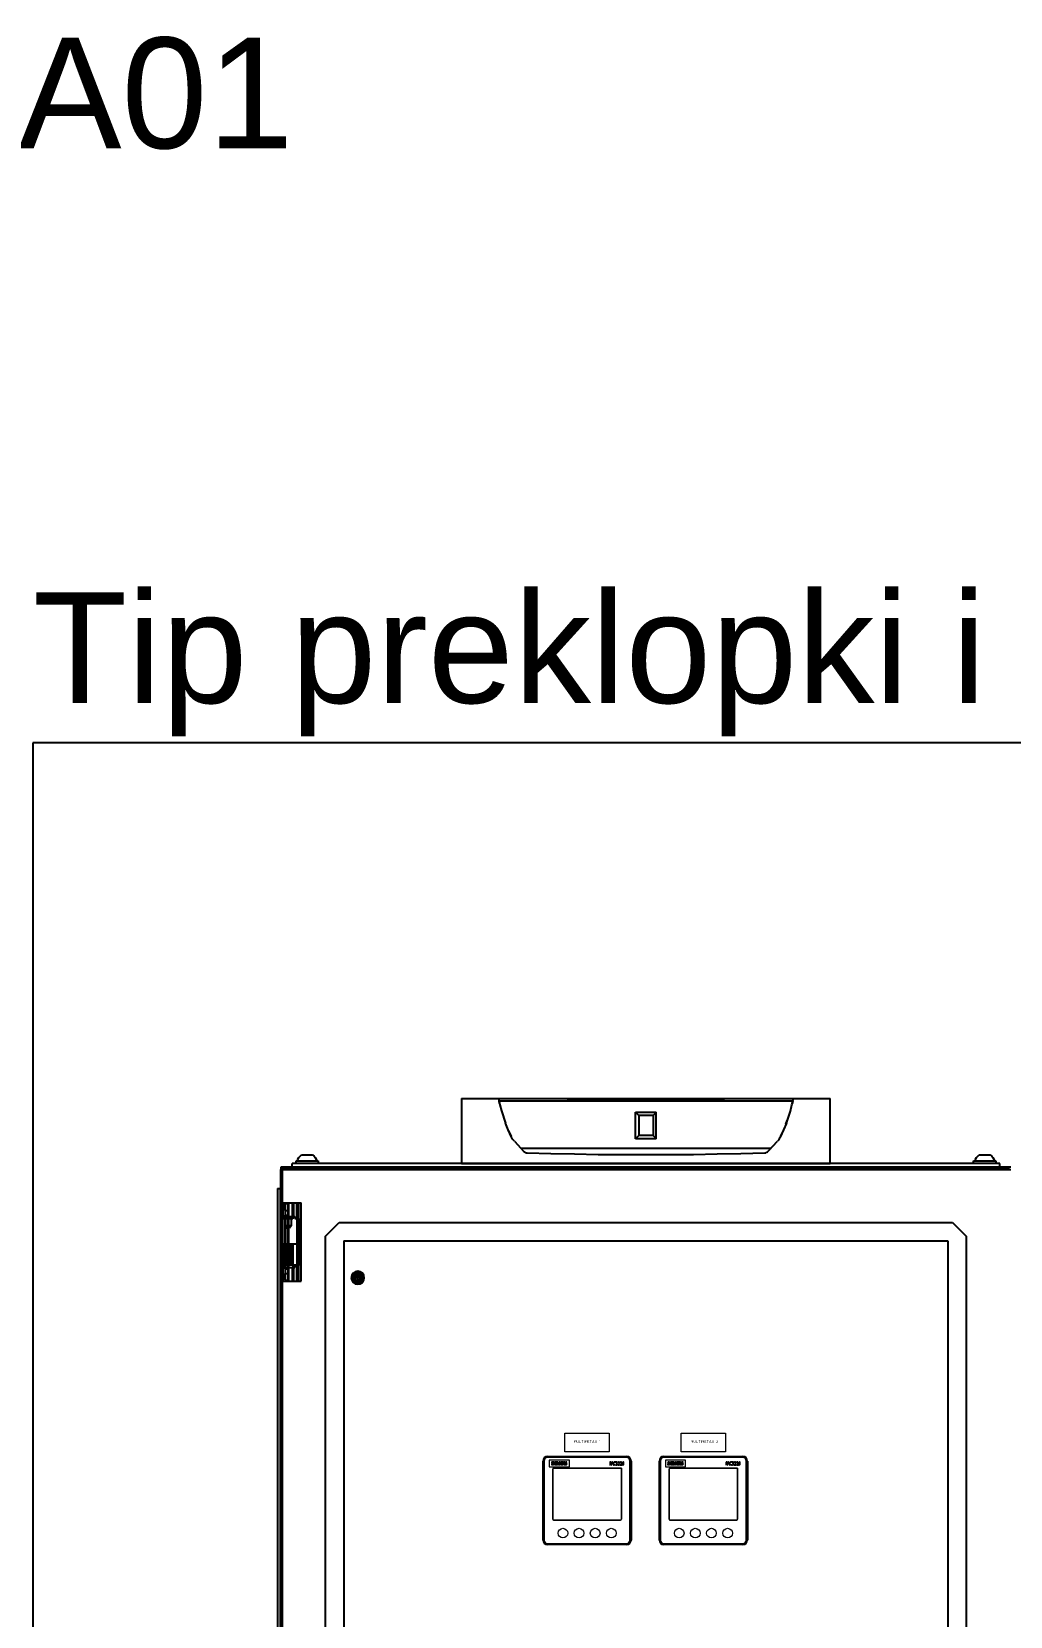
# Model space of a CAD drawing. Header units: millimetres. Extents: x 40929 to 57897, y 13592 to 43737.
# Drawn here: x 46607 to 47668, y 42018 to 43737 of the extents above; entities that cross this region are included whole.
import ezdxf

# ---------------------------------------------------------------- set-up
doc = ezdxf.new("R2010")
doc.units = ezdxf.units.MM
doc.layers.add('! NO PLOT !', color=7, linetype='Continuous', true_color=0xff75dd, plot=False)
doc.layers.add('000-PI-Oprema', color=30, linetype='Continuous', lineweight=5)
doc.layers.add('000-PI-ORMAR', color=2, linetype='Continuous')
doc.layers.add('000-PI_TEXT', color=7, linetype='Continuous')
doc.styles.add('PI0', font='isocpeur.ttf', dxfattribs={"width": 0.9})
doc.styles.get("Standard").update_dxf_attribs({"font": 'arial.ttf'})

# ---------------------------------------------------------------- blocks, each defined once
blk = doc.blocks.new('8806000_2000x800x600')
at = {"layer": '! NO PLOT !'}
for p, q in [((-3049.3, 1783), (-3049.3, 1868)), ((-3029.9, 1868), (-3049.3, 1868)), ((-3046.8, 1851), (-3046.8, 1868)), ((-3046.6, 1783), (-3046.6, 1868)), ((-3044.7, 1851), (-3044.7, 1868)), ((-3041, 1868), (-3041, 1853)), ((-3040.1, 1853), (-3040.1, 1868)), ((-3036, 1783), (-3036, 1868)), ((-3031.8, 1859.5), (-3036, 1859.5)), ((-3035.4, 1853), (-3035.4, 1868)), ((-3035.2, 1783), (-3035.2, 1868)), ((-3032.4, 1866), (-3031.8, 1866)), ((-3032.4, 1785), (-3032.4, 1866)), ((-3032.4, 1791.5), (-3032.4, 1859.5)), ((-3031.8, 1859.5), (-3031.8, 1866)), ((-3029.9, 1853), (-3029.9, 1868)), ((-3755.8, 1846.7), (-3770.8, 1831.7)), ((-3090.8, 1846.7), (-3755.8, 1846.7)), ((-3075.8, 1831.7), (-3090.8, 1846.7)), ((-3047.6, 1800), (-3047.6, 1851)), ((-3042.6, 1851), (-3047.6, 1851)), ((-3045.1, 1800), (-3045.1, 1851)), ((-3029.9, 1853), (-3042.6, 1853)), ((-3042.6, 1851), (-3042.6, 1853)), ((-3040.5, 1853), (-3040.5, 1850.5)), ((-3040.5, 1850.5), (-3030.3, 1850.5)), ((-3038.4, 1850.5), (-3038.4, 1843)), ((-3038.4, 1843), (-3032.5, 1843)), ((-3038.4, 1843), (-3036.9, 1840.5)), ((-3036.9, 1840.5), (-3033.9, 1840.5)), ((-3031.7, 1854.5), (-3036, 1854.5)), ((-3033.9, 1840.5), (-3032.5, 1843)), ((-3032.9, 1796.5), (-3032.9, 1854.5)), ((-3032.5, 1843), (-3032.5, 1850.5)), ((-3032.2, 1796.5), (-3032.2, 1854.5)), ((-3031.7, 1796.5), (-3031.7, 1854.5)), ((-3030.3, 1850.5), (-3030.3, 1853)), ((-3770.8, 1831.7), (-3770.8, -8.3)), ((-3750.8, 1826.7), (-3750.8, -3.3)), ((-3095.8, 1826.7), (-3750.8, 1826.7)), ((-3095.8, 1826.7), (-3095.8, -3.3)), ((-3075.8, -8.3), (-3075.8, 1831.7)), ((-3046.1, 1823), (-3029.3, 1823)), ((-3046.1, 1823), (-3046.1, 1800.5)), ((-3040.2, 1823), (-3040.2, 1800.5)), ((-3038.2, 1823), (-3038.2, 1800.5)), ((-3036.5, 1823), (-3036.5, 1800.5)), ((-3036.1, 1823), (-3036.1, 1800.5)), ((-3034, 1823), (-3034, 1800.5)), ((-3033.6, 1823), (-3033.6, 1800.5)), ((-3033.3, 1823), (-3033.3, 1800.5)), ((-3032.2, 1823), (-3032.2, 1800.5)), ((-3031.4, 1823), (-3031.4, 1800.5)), ((-3031.3, 1800.5), (-3031.3, 1823)), ((-3030.3, 1823), (-3030.3, 1800.5)), ((-3029.5, 1823), (-3029.5, 1800.5)), ((-3036.9, 1810.5), (-3038.4, 1808)), ((-3038.4, 1808), (-3038.4, 1800.5)), ((-3038.4, 1808), (-3032.5, 1808)), ((-3036.9, 1810.5), (-3033.9, 1810.5)), ((-3032.5, 1808), (-3033.9, 1810.5)), ((-3032.5, 1800.5), (-3032.5, 1808)), ((-3110.8, 1779.4), (-3110.8, 1794.1)), ((-3110.8, 1779.4), (-3110.8, 1794.1)), ((-3042.6, 1800), (-3047.6, 1800)), ((-3046.8, 1783), (-3046.8, 1800)), ((-3046.1, 1800.5), (-3029.3, 1800.5)), ((-3044.7, 1783), (-3044.7, 1800)), ((-3042.6, 1798), (-3042.6, 1800)), ((-3029.9, 1798), (-3042.6, 1798)), ((-3041, 1798), (-3041, 1783)), ((-3040.5, 1800.5), (-3040.5, 1798)), ((-3040.1, 1783), (-3040.1, 1798)), ((-3031.7, 1796.5), (-3036, 1796.5)), ((-3031.8, 1791.5), (-3036, 1791.5)), ((-3035.4, 1783), (-3035.4, 1798)), ((-3031.8, 1785), (-3031.8, 1791.5)), ((-3030.3, 1798), (-3030.3, 1800.5)), ((-3029.9, 1783), (-3029.9, 1798)), ((-3118.2, 1786.7), (-3103.5, 1786.7)), ((-3118.2, 1786.7), (-3103.5, 1786.7)), ((-3029.9, 1783), (-3049.3, 1783)), ((-3032.4, 1785), (-3031.8, 1785))]:
    blk.add_line(p, q, dxfattribs=at)
for radius in [7, 7, 6.7, 6.7, 5, 4, 3]:
    blk.add_circle((-3110.8, 1786.7), radius, dxfattribs=at)
for centre, start_param, end_param in [((-3034.4, 1866), 4.712389, 6.283185), ((-3033.7, 1866), 4.712389, 6.283185), ((-3034.4, 1785), 3.141593, 4.712389), ((-3033.7, 1785), 3.141593, 4.712389)]:
    blk.add_ellipse(centre, major_axis=(0, 2), ratio=0.965926, start_param=start_param, end_param=end_param, dxfattribs=at)
at = {"layer": '000-PI-ORMAR'}
for p, q in [((-3807.1, 1904), (-3807.1, 1910.5)), ((-3807.1, 1910.5), (-3039.6, 1910.5)), ((-3778.8, 1913.4), (-3802.8, 1913.4)), ((-3802.8, 1913.4), (-3802.8, 1910.5)), ((-3784.8, 1920), (-3796.8, 1920)), ((-3778.8, 1910.5), (-3778.8, 1913.4)), ((-3043.8, 1913.4), (-3067.8, 1913.4)), ((-3067.8, 1913.4), (-3067.8, 1910.5)), ((-3049.8, 1920), (-3061.8, 1920)), ((-3043.8, 1910.5), (-3043.8, 1913.4)), ((-3039.6, 1904), (-3039.6, 1910.5)), ((-3819.3, 1906.5), (-3807.1, 1906.5)), ((-3027.3, 1904), (-3819.3, 1904)), ((-3817.8, 1904), (-3817.8, 1905)), ((-3817.8, 1905), (-3807.1, 1905)), ((-3807.1, 1906.5), (-3039.6, 1906.5)), ((-3807.1, 1905), (-3039.6, 1905)), ((-3039.6, 1906.5), (-3027.3, 1906.5)), ((-3039.6, 1905), (-3028.8, 1905)), ((-3028.8, 1905), (-3028.8, 1904)), ((-3028.8, 1904), (-3028.8, -80.5)), ((-3027.3, 1906.5), (-3027.3, 1904)), ((-3027.3, -80.5), (-3027.3, 1904)), ((-3027.3, 1904), (-3027.3, -80.5)), ((-3026.5, 1883.5), (-3027.3, 1883.4)), ((-3023.8, 1883.5), (-3026.5, 1883.5)), ((-3026.5, 1883.5), (-3026.5, -67.5)), ((-3023.8, 1883.5), (-3023.8, -67.5))]:
    blk.add_line(p, q, dxfattribs=at)
for centre, start, end in [((-3790.4, 1910.8), 124.8208, 166.6054), ((-3791.2, 1910.8), 13.3946, 55.1792), ((-3055.4, 1910.8), 124.8208, 166.6054), ((-3056.2, 1910.8), 13.3946, 55.1792)]:
    blk.add_arc(centre, 11.2, start, end, dxfattribs=at)
blk = doc.blocks.new('7KM3220-1BA01-1EA0 PAC3220')
at = {"layer": '000-PI-Oprema'}
for p, q in [((43382.8, 38068.2), (43383, 38068.2)), ((43382.8, 37982.5), (43382.8, 38068.2)), ((43383, 38068.2), (43383.9, 38068.2)), ((43383, 37982.5), (43383, 38068.2)), ((43384.3, 38068.2), (43383.9, 38068.2)), ((43383.9, 38068.2), (43383.9, 37982.5)), ((43384.3, 38068.2), (43384.3, 37982.5)), ((43388, 38073.4), (43473.6, 38073.4)), ((43388, 38073.4), (43388, 38073.2)), ((43388, 38073.2), (43473.6, 38073.2)), ((43388, 38073.2), (43388, 38072.3)), ((43473.6, 38072.3), (43388, 38072.3)), ((43388, 38071.9), (43388, 38072.3)), ((43473.6, 38071.9), (43388, 38071.9)), ((43389.6, 38069), (43389.6, 38062)), ((43411.6, 38069), (43389.6, 38069)), ((43392.1, 38064.8), (43392.1, 38064.1)), ((43393.9, 38066.6), (43393.9, 38067.2)), ((43395.2, 38067.3), (43394.4, 38067.3)), ((43394.4, 38067.3), (43394.4, 38064)), ((43394.4, 38064), (43395.2, 38064)), ((43395.2, 38064), (43395.2, 38067.3)), ((43395.8, 38067.3), (43395.8, 38064)), ((43397.7, 38067.3), (43395.8, 38067.3)), ((43395.8, 38064), (43397.7, 38064)), ((43396.6, 38066.7), (43397.7, 38066.7)), ((43396.6, 38066), (43396.6, 38066.7)), ((43397.6, 38066), (43396.6, 38066)), ((43396.6, 38064.7), (43396.6, 38065.4)), ((43396.6, 38065.4), (43397.6, 38065.4)), ((43397.7, 38064.7), (43396.6, 38064.7)), ((43397.6, 38065.4), (43397.6, 38066)), ((43397.7, 38066.7), (43397.7, 38067.3)), ((43397.7, 38064), (43397.7, 38064.7)), ((43398.2, 38067.3), (43398.2, 38064)), ((43399.1, 38067.3), (43398.2, 38067.3)), ((43398.2, 38064), (43398.7, 38064)), ((43398.7, 38064), (43398.7, 38066.3)), ((43398.7, 38066.3), (43399.4, 38064)), ((43399.8, 38065.3), (43399.1, 38067.3)), ((43399.4, 38064), (43399.9, 38064)), ((43400.5, 38067.3), (43399.8, 38065.3)), ((43399.9, 38064), (43400.6, 38066.3)), ((43401.4, 38067.3), (43400.5, 38067.3)), ((43400.6, 38066.3), (43400.6, 38064)), ((43400.6, 38064), (43401.4, 38064)), ((43401.4, 38064), (43401.4, 38067.3)), ((43402, 38067.3), (43402, 38064)), ((43403.9, 38067.3), (43402, 38067.3)), ((43402, 38064), (43403.9, 38064)), ((43402.7, 38066), (43402.7, 38066.7)), ((43402.7, 38066.7), (43403.9, 38066.7)), ((43403.7, 38066), (43402.7, 38066)), ((43402.7, 38064.7), (43402.7, 38065.4)), ((43402.7, 38065.4), (43403.7, 38065.4)), ((43403.9, 38064.7), (43402.7, 38064.7)), ((43403.7, 38065.4), (43403.7, 38066)), ((43403.9, 38066.7), (43403.9, 38067.3)), ((43403.9, 38064), (43403.9, 38064.7)), ((43405.2, 38067.3), (43404.3, 38067.3)), ((43404.3, 38067.3), (43404.3, 38064)), ((43404.3, 38064), (43404.9, 38064)), ((43404.9, 38064), (43404.9, 38066.2)), ((43404.9, 38066.2), (43405.8, 38064)), ((43406.1, 38065.2), (43405.2, 38067.3)), ((43405.8, 38064), (43406.6, 38064)), ((43406.1, 38067.3), (43406.1, 38065.2)), ((43406.6, 38067.3), (43406.1, 38067.3)), ((43406.6, 38064), (43406.6, 38067.3)), ((43407.1, 38064.8), (43407.1, 38064.1)), ((43408.8, 38066.6), (43408.8, 38067.2)), ((43411.6, 38062), (43411.6, 38069)), ((43455.4, 38067.3), (43455.4, 38063.8)), ((43455.4, 38063.8), (43455.7, 38063.8)), ((43455.7, 38065.6), (43455.7, 38067)), ((43455.9, 38065.6), (43455.7, 38065.6)), ((43455.7, 38063.8), (43455.7, 38065.3)), ((43458, 38067.3), (43457, 38063.8)), ((43457, 38063.8), (43457.3, 38063.8)), ((43457.3, 38063.8), (43457.7, 38065)), ((43457.7, 38065), (43458.7, 38065)), ((43458.6, 38065.4), (43457.8, 38065.4)), ((43458.4, 38067.3), (43458, 38067.3)), ((43459.4, 38063.8), (43458.4, 38067.3)), ((43458.4, 38066.3), (43458.6, 38065.4)), ((43458.7, 38065), (43459, 38063.8)), ((43459, 38063.8), (43459.4, 38063.8)), ((43461.5, 38066.8), (43461.6, 38067.2)), ((43461.6, 38064), (43461.5, 38064.3)), ((43462, 38064.3), (43462, 38063.9)), ((43462.1, 38067.2), (43462.1, 38066.9)), ((43462.3, 38065.8), (43462.3, 38065.5)), ((43464.3, 38064.2), (43464.3, 38063.8)), ((43464.3, 38063.8), (43466.1, 38063.8)), ((43464.4, 38067.1), (43464.5, 38066.8)), ((43466.1, 38064.2), (43464.7, 38064.2)), ((43466.1, 38063.8), (43466.1, 38064.2)), ((43466.6, 38064.2), (43466.6, 38063.8)), ((43466.6, 38063.8), (43468.4, 38063.8)), ((43466.7, 38067.1), (43466.8, 38066.8)), ((43468.4, 38064.2), (43467, 38064.2)), ((43468.4, 38063.8), (43468.4, 38064.2)), ((43473.6, 38073.4), (43473.6, 38073.2)), ((43473.6, 38073.2), (43473.6, 38072.3)), ((43473.6, 38071.9), (43473.6, 38072.3)), ((43477.3, 38068.2), (43477.8, 38068.2)), ((43477.3, 37982.5), (43477.3, 38068.2)), ((43478.6, 38068.2), (43477.8, 38068.2)), ((43477.8, 37982.5), (43477.8, 38068.2)), ((43478.9, 38068.2), (43478.6, 38068.2)), ((43478.6, 38068.2), (43478.6, 37982.5)), ((43478.9, 38068.2), (43478.9, 37982.5)), ((43389.6, 38062), (43411.6, 38062)), ((43393.6, 38005), (43393.6, 38059.6)), ((43393.7, 38059.7), (43393.7, 38059.7)), ((43393.7, 38059.7), (43393.7, 38005)), ((43393.7, 38005), (43393.7, 38059.7)), ((43467.4, 38060.5), (43394.5, 38060.5)), ((43394.5, 38060.5), (43394.5, 38060.5)), ((43394.5, 38060.5), (43468, 38060.5)), ((43394.5, 38060.5), (43467.1, 38060.5)), ((43468, 38060.5), (43467.4, 38060.5)), ((43468, 38060), (43468, 38060.5)), ((43468, 38060.5), (43468, 38060.5)), ((43468, 38060.5), (43468, 38005)), ((43468, 38005), (43468, 38060)), ((43468, 38059.6), (43468, 38005)), ((43393.7, 38005), (43393.7, 38005)), ((43394.5, 38004.2), (43394.5, 38004.2)), ((43394.5, 38004.2), (43467.2, 38004.2)), ((43467.2, 38004.2), (43394.5, 38004.2)), ((43467.1, 38004.1), (43394.5, 38004.1)), ((43467.2, 38004.2), (43467.2, 38004.2)), ((43468, 38005), (43468, 38005)), ((43382.8, 37982.5), (43383, 37982.5)), ((43383, 37982.5), (43383.9, 37982.5)), ((43384.3, 37982.5), (43383.9, 37982.5)), ((43388, 37978.8), (43388, 37978.4)), ((43388, 37978.8), (43473.6, 37978.8)), ((43388, 37977.5), (43388, 37978.4)), ((43388, 37978.4), (43473.6, 37978.4)), ((43388, 37977.3), (43388, 37977.5)), ((43473.6, 37977.5), (43388, 37977.5)), ((43473.6, 37978.8), (43473.6, 37978.4)), ((43473.6, 37977.5), (43473.6, 37978.4)), ((43473.6, 37977.3), (43473.6, 37977.5)), ((43477.3, 37982.5), (43477.8, 37982.5)), ((43478.6, 37982.5), (43477.8, 37982.5)), ((43478.9, 37982.5), (43478.6, 37982.5)), ((43473.6, 37977.3), (43388, 37977.3))]:
    blk.add_line(p, q, dxfattribs=at)
for centre in [(43404.6, 37990), (43422.1, 37990), (43439.6, 37990), (43457.1, 37990)]:
    blk.add_circle(centre, 5.25, dxfattribs=at)
for centre, radius, start, end in [((43388, 38068.2), 5.27, 90, 180), ((43388, 38068.2), 5, 90, 180), ((43388, 38068.2), 4.12, 90, 180), ((43388, 38068.2), 3.71, 90, 180), ((43473.6, 38068.2), 5.27, 0, 90), ((43473.6, 38068.2), 5, 0, 90), ((43473.6, 38068.2), 4.12, 0, 90), ((43473.6, 38068.2), 3.71, 0, 90), ((43394.5, 38059.6), 0.9, 90, 180), ((43467.1, 38059.6), 0.9, 74.5292, 90), ((43467.1, 38059.6), 0.9, 0, 23.1741), ((43394.5, 38005), 0.9, 180, 270), ((43467.1, 38005), 0.9, 270, 0), ((43388, 37982.5), 5.27, 180, 270), ((43388, 37982.5), 5, 180, 270), ((43388, 37982.5), 4.12, 180, 270), ((43388, 37982.5), 3.71, 180, 270), ((43473.6, 37982.5), 5.27, 270, 0), ((43473.6, 37982.5), 5, 270, 0), ((43473.6, 37982.5), 4.12, 270, 0), ((43473.6, 37982.5), 3.71, 270, 0)]:
    blk.add_arc(centre, radius, start, end, dxfattribs=at)
for centre, major_axis, start_param, end_param in [((43394.5, 38059.7), (-0.566, 0.566), 5.497939, 7.068431), ((43394.5, 38059.7), (-0.566, 0.566), 5.49968, 7.068444), ((43394.5, 38005), (-0.566, -0.566), 5.497939, 7.070176), ((43394.5, 38005), (-0.566, -0.566), 5.499681, 7.068443), ((43467.2, 38005), (0.566, -0.566), 5.497939, 7.070176), ((43467.2, 38005), (0.566, -0.566), 5.499681, 7.068443)]:
    blk.add_ellipse(centre, major_axis=major_axis, ratio=0.999695, start_param=start_param, end_param=end_param, dxfattribs=at)
for points, knots in [([(43393.9, 38067.2), (43393.6, 38067.3), (43393.4, 38067.3), (43392.8, 38067.3), (43392.5, 38067.3), (43392.2, 38066.9), (43392.1, 38066.7), (43392.1, 38066.1), (43392.1, 38065.9), (43392.4, 38065.6), (43392.6, 38065.5), (43393.1, 38065.2), (43393.2, 38065.1), (43393.3, 38065.1)], [0, 0, 0, 0, 0.170528, 0.170528, 0.384031, 0.384031, 0.622395, 0.622395, 0.814189, 0.814189, 0.931637, 0.931637, 1, 1, 1, 1]), ([(43392.1, 38064.1), (43392.4, 38064), (43392.6, 38064), (43393.2, 38064), (43393.5, 38064), (43393.9, 38064.4), (43394.1, 38064.7), (43394.1, 38065.3), (43394, 38065.5), (43393.8, 38065.7), (43393.6, 38065.9), (43393, 38066.2), (43392.9, 38066.3), (43392.8, 38066.4), (43392.8, 38066.4), (43392.8, 38066.7), (43392.9, 38066.8), (43393.4, 38066.8), (43393.6, 38066.7), (43393.9, 38066.6)], [0, 0, 0, 0, 0.109176, 0.109176, 0.226673, 0.226673, 0.378075, 0.378075, 0.477269, 0.477269, 0.563849, 0.563849, 0.621034, 0.621034, 0.690812, 0.690812, 0.868002, 0.868002, 1, 1, 1, 1]), ([(43393.3, 38065.1), (43393.3, 38065), (43393.3, 38064.9), (43393.3, 38064.7), (43393.2, 38064.6), (43392.7, 38064.6), (43392.4, 38064.6), (43392.1, 38064.8)], [0, 0, 0, 0, 0.172535, 0.172535, 0.649544, 0.649544, 1, 1, 1, 1]), ([(43408.8, 38067.2), (43408.6, 38067.3), (43408.4, 38067.3), (43407.8, 38067.3), (43407.5, 38067.3), (43407.1, 38066.9), (43407, 38066.7), (43407, 38066.1), (43407.1, 38065.9), (43407.4, 38065.6), (43407.6, 38065.5), (43408.1, 38065.2), (43408.2, 38065.1), (43408.3, 38065.1)], [0, 0, 0, 0, 0.172102, 0.172102, 0.387113, 0.387113, 0.626134, 0.626134, 0.818457, 0.818457, 0.934139, 0.934139, 1, 1, 1, 1]), ([(43407.1, 38064.1), (43407.3, 38064), (43407.6, 38064), (43408.2, 38064), (43408.5, 38064), (43408.9, 38064.4), (43409.1, 38064.7), (43409.1, 38065.3), (43409, 38065.5), (43408.8, 38065.7), (43408.6, 38065.9), (43408, 38066.2), (43407.9, 38066.3), (43407.8, 38066.4), (43407.7, 38066.4), (43407.7, 38066.7), (43407.9, 38066.8), (43408.4, 38066.8), (43408.6, 38066.7), (43408.8, 38066.6)], [0, 0, 0, 0, 0.111908, 0.111908, 0.232344, 0.232344, 0.386262, 0.386262, 0.487105, 0.487105, 0.575124, 0.575124, 0.633259, 0.633259, 0.701084, 0.701084, 0.871402, 0.871402, 1, 1, 1, 1]), ([(43408.3, 38065.1), (43408.3, 38065), (43408.3, 38064.9), (43408.3, 38064.7), (43408.2, 38064.6), (43407.6, 38064.6), (43407.4, 38064.6), (43407.1, 38064.8)], [0, 0, 0, 0, 0.172909, 0.172909, 0.650953, 0.650953, 1, 1, 1, 1]), ([(43456.9, 38065.7), (43457, 38065.8), (43457, 38066.1), (43457, 38066.7), (43456.9, 38067), (43456.5, 38067.3), (43456.3, 38067.3), (43455.8, 38067.3), (43455.6, 38067.3), (43455.4, 38067.3)], [0, 0, 0, 0, 0.239034, 0.239034, 0.603781, 0.603781, 0.861938, 0.861938, 1, 1, 1, 1]), ([(43455.7, 38067), (43455.8, 38067), (43455.9, 38067), (43456.2, 38067), (43456.4, 38066.9), (43456.5, 38066.9)], [0, 0, 0, 0, 0.190184, 0.190184, 1, 1, 1, 1]), ([(43455.7, 38065.3), (43455.8, 38065.3), (43455.9, 38065.3), (43456.2, 38065.3), (43456.4, 38065.3), (43456.7, 38065.4), (43456.8, 38065.5), (43456.9, 38065.7)], [0, 0, 0, 0, 0.107931, 0.107931, 0.552985, 0.552985, 1, 1, 1, 1]), ([(43456.5, 38066.9), (43456.5, 38066.8), (43456.6, 38066.7), (43456.7, 38066.5), (43456.7, 38066.4), (43456.7, 38066), (43456.6, 38065.8), (43456.3, 38065.7), (43456.1, 38065.6), (43455.9, 38065.6)], [0, 0, 0, 0, 0.164269, 0.164269, 0.329919, 0.329919, 0.72075, 0.72075, 1, 1, 1, 1]), ([(43457.8, 38065.4), (43457.8, 38065.7), (43457.9, 38066), (43458.1, 38066.5), (43458.1, 38066.8), (43458.2, 38067)], [0, 0, 0, 0, 0.548869, 0.548869, 1, 1, 1, 1]), ([(43461.6, 38067.2), (43461.3, 38067.3), (43461.1, 38067.4), (43460.6, 38067.4), (43460.5, 38067.3), (43460.1, 38067.1), (43459.9, 38066.9), (43459.6, 38066.3), (43459.6, 38065.9), (43459.6, 38065), (43459.7, 38064.6), (43460.2, 38063.9), (43460.5, 38063.8), (43461.1, 38063.8), (43461.4, 38063.8), (43461.6, 38064)], [0, 0, 0, 0, 0.124789, 0.124789, 0.231372, 0.231372, 0.380026, 0.380026, 0.514642, 0.514642, 0.708902, 0.708902, 0.889968, 0.889968, 1, 1, 1, 1]), ([(43461.5, 38064.3), (43461.3, 38064.2), (43461.1, 38064.1), (43460.7, 38064.1), (43460.5, 38064.2), (43460.2, 38064.4), (43460.1, 38064.6), (43460, 38065), (43459.9, 38065.3), (43459.9, 38066), (43460, 38066.3), (43460.3, 38066.9), (43460.6, 38067), (43461.1, 38067), (43461.3, 38067), (43461.5, 38066.8)], [0, 0, 0, 0, 0.136526, 0.136526, 0.257422, 0.257422, 0.378319, 0.378319, 0.507094, 0.507094, 0.69498, 0.69498, 0.881306, 0.881306, 1, 1, 1, 1]), ([(43462, 38063.9), (43462.2, 38063.8), (43462.5, 38063.8), (43463, 38063.8), (43463.2, 38063.9), (43463.6, 38064.2), (43463.7, 38064.5), (43463.7, 38065.1), (43463.6, 38065.3), (43463.4, 38065.6), (43463.2, 38065.6), (43463, 38065.7)], [0, 0, 0, 0, 0.184218, 0.184218, 0.399421, 0.399421, 0.64363, 0.64363, 0.850692, 0.850692, 1, 1, 1, 1]), ([(43462.3, 38065.5), (43462.4, 38065.5), (43462.4, 38065.5), (43462.8, 38065.5), (43463, 38065.5), (43463.3, 38065.2), (43463.4, 38065), (43463.4, 38064.6), (43463.3, 38064.4), (43463.1, 38064.2), (43462.9, 38064.1), (43462.5, 38064.1), (43462.3, 38064.1), (43462, 38064.3)], [0, 0, 0, 0, 0.037716, 0.037716, 0.23818, 0.23818, 0.437432, 0.437432, 0.624282, 0.624282, 0.82115, 0.82115, 1, 1, 1, 1]), ([(43463, 38065.7), (43463.2, 38065.7), (43463.4, 38065.8), (43463.6, 38066.1), (43463.7, 38066.3), (43463.7, 38066.8), (43463.6, 38067), (43463.3, 38067.3), (43463.1, 38067.4), (43462.5, 38067.4), (43462.3, 38067.3), (43462.1, 38067.2)], [0, 0, 0, 0, 0.189028, 0.189028, 0.37761, 0.37761, 0.581585, 0.581585, 0.804541, 0.804541, 1, 1, 1, 1]), ([(43462.1, 38066.9), (43462.4, 38067), (43462.6, 38067), (43462.9, 38067), (43463.1, 38067), (43463.2, 38066.9)], [0, 0, 0, 0, 0.516899, 0.516899, 1, 1, 1, 1]), ([(43463.2, 38066.9), (43463.3, 38066.8), (43463.3, 38066.7), (43463.3, 38066.3), (43463.2, 38066.1), (43462.9, 38065.9), (43462.7, 38065.8), (43462.4, 38065.8), (43462.4, 38065.8), (43462.3, 38065.8)], [0, 0, 0, 0, 0.275014, 0.275014, 0.646282, 0.646282, 0.929984, 0.929984, 1, 1, 1, 1]), ([(43464.5, 38066.8), (43464.7, 38067), (43464.9, 38067), (43465.3, 38067), (43465.4, 38067), (43465.7, 38066.8), (43465.7, 38066.6), (43465.7, 38066.3), (43465.7, 38066.1), (43465.5, 38065.8), (43465.4, 38065.6), (43465, 38065), (43464.7, 38064.7), (43464.3, 38064.2)], [0, 0, 0, 0, 0.204667, 0.204667, 0.381425, 0.381425, 0.54064, 0.54064, 0.686447, 0.686447, 0.832036, 0.832036, 1, 1, 1, 1]), ([(43464.7, 38064.2), (43464.9, 38064.4), (43465.2, 38064.7), (43465.6, 38065.3), (43465.8, 38065.6), (43466, 38066), (43466, 38066.2), (43466, 38066.8), (43465.9, 38067), (43465.6, 38067.3), (43465.4, 38067.4), (43464.9, 38067.4), (43464.6, 38067.3), (43464.4, 38067.1)], [0, 0, 0, 0, 0.136236, 0.136236, 0.284501, 0.284501, 0.432766, 0.432766, 0.637721, 0.637721, 0.816735, 0.816735, 1, 1, 1, 1]), ([(43466.8, 38066.8), (43467, 38067), (43467.2, 38067), (43467.6, 38067), (43467.8, 38067), (43468, 38066.8), (43468, 38066.6), (43468, 38066.3), (43468, 38066.1), (43467.8, 38065.8), (43467.7, 38065.6), (43467.4, 38065), (43467, 38064.7), (43466.6, 38064.2)], [0, 0, 0, 0, 0.204667, 0.204667, 0.381425, 0.381425, 0.54064, 0.54064, 0.686447, 0.686447, 0.832036, 0.832036, 1, 1, 1, 1]), ([(43467, 38064.2), (43467.2, 38064.4), (43467.5, 38064.7), (43467.9, 38065.3), (43468.1, 38065.6), (43468.3, 38066), (43468.4, 38066.2), (43468.4, 38066.8), (43468.3, 38067), (43467.9, 38067.3), (43467.7, 38067.4), (43467.2, 38067.4), (43467, 38067.3), (43466.7, 38067.1)], [0, 0, 0, 0, 0.136236, 0.136236, 0.284501, 0.284501, 0.432766, 0.432766, 0.637721, 0.637721, 0.816735, 0.816735, 1, 1, 1, 1]), ([(43470.6, 38066.9), (43470.4, 38067.2), (43470.2, 38067.4), (43469.2, 38067.4), (43468.9, 38066.8), (43468.9, 38065), (43469, 38064.5), (43469.1, 38064.2)], [0, 0, 0, 0, 0.249903, 0.249903, 0.744574, 0.744574, 1, 1, 1, 1]), ([(43469.1, 38064.2), (43469.3, 38063.9), (43469.5, 38063.8), (43470.2, 38063.8), (43470.5, 38064), (43470.7, 38064.6), (43470.8, 38065), (43470.8, 38066.2), (43470.7, 38066.6), (43470.6, 38066.9)], [0, 0, 0, 0, 0.254748, 0.254748, 0.537929, 0.537929, 0.754361, 0.754361, 1, 1, 1, 1]), ([(43470.4, 38064.6), (43470.3, 38064.3), (43470.1, 38064.1), (43469.6, 38064.1), (43469.5, 38064.2), (43469.3, 38064.7), (43469.2, 38065.1), (43469.2, 38066), (43469.3, 38066.4), (43469.3, 38066.6)], [0, 0, 0, 0, 0.297257, 0.297257, 0.569444, 0.569444, 0.799811, 0.799811, 1, 1, 1, 1]), ([(43469.3, 38066.6), (43469.4, 38066.9), (43469.6, 38067), (43470.1, 38067), (43470.2, 38066.9), (43470.4, 38066.4), (43470.5, 38066.1), (43470.5, 38065.1), (43470.4, 38064.8), (43470.4, 38064.6)], [0, 0, 0, 0, 0.296777, 0.296777, 0.566897, 0.566897, 0.793882, 0.793882, 1, 1, 1, 1])]:
    blk.add_open_spline(points, degree=3, knots=knots, dxfattribs=at)
blk.add_open_spline([(43458.2, 38067), (43458.2, 38066.8), (43458.3, 38066.5), (43458.4, 38066.3)], degree=3, dxfattribs=at)

msp = doc.modelspace()

# ---------------------------------------------------------------- linework, layer by layer
at = {"layer": '! NO PLOT !', "ltscale": 0.25}
msp.add_lwpolyline([(46607.931, 42965.457), (46607.931, 40095.457), (48757.931, 40095.457), (48757.931, 41080.457), (50507.931, 41080.457), (50507.931, 42965.457), (46607.931, 42965.457)], dxfattribs=at)
at = {"layer": '000-PI-Oprema'}
for points in [[(47185.127, 42216.867), (47233.127, 42216.867), (47233.127, 42196.867), (47185.127, 42196.867)], [(47311.259, 42216.867), (47359.259, 42216.867), (47359.259, 42196.867), (47311.259, 42196.867)]]:
    msp.add_lwpolyline(points, close=True, dxfattribs=at)
at = {"layer": '000-PI-ORMAR', "transparency": 33554687}
for p, q in [((47072.931, 42579.753), (47072.931, 42509.253)), ((47072.931, 42579.753), (47472.931, 42579.753)), ((47114.151, 42574.523), (47113.63, 42576.827)), ((47432.233, 42576.827), (47113.63, 42576.827)), ((47432.233, 42576.827), (47431.705, 42574.494)), ((47472.931, 42509.253), (47472.931, 42579.753)), ((47261.666, 42536.253), (47261.666, 42564.953)), ((47261.666, 42564.953), (47284.196, 42564.953)), ((47265.216, 42561.303), (47261.666, 42564.853)), ((47265.216, 42561.303), (47265.216, 42539.903)), ((47280.646, 42561.303), (47265.216, 42561.303)), ((47284.196, 42564.853), (47280.646, 42561.303)), ((47280.646, 42561.303), (47280.646, 42539.903)), ((47284.196, 42536.253), (47284.196, 42564.953)), ((47424.876, 42552.155), (47426.316, 42556.076)), ((47130.235, 42533.592), (47140.671, 42522.401)), ((47261.666, 42536.353), (47265.216, 42539.903)), ((47284.196, 42536.253), (47261.666, 42536.253)), ((47280.646, 42539.903), (47265.216, 42539.903)), ((47280.646, 42539.903), (47284.196, 42536.353)), ((47405.192, 42522.401), (47415.628, 42533.592)), ((47137.25, 42526.069), (47137.931, 42526.113)), ((47137.931, 42526.162), (47407.932, 42526.162)), ((47137.931, 42525.339), (47137.931, 42526.113)), ((47142.931, 42521.153), (47142.931, 42521.048)), ((47401.857, 42520.892), (47402.931, 42521.048)), ((47402.931, 42521.153), (47402.931, 42521.048)), ((47407.931, 42526.113), (47407.931, 42525.339)), ((47407.931, 42526.113), (47408.613, 42526.069)), ((47072.931, 42509.253), (47472.931, 42509.253))]:
    msp.add_line(p, q, dxfattribs=at)
for points in [[(47113.016, 42579.753), (47114.499, 42573.062), (47116.247, 42566.427), (47117.572, 42561.999), (47119.015, 42557.603), (47120.575, 42553.247)], [(47358.232, 42577.365), (47329.825, 42578.236), (47301.409, 42578.76), (47272.989, 42578.935), (47244.531, 42578.761), (47216.076, 42578.237), (47187.631, 42577.365)], [(47425.288, 42553.247), (47426.833, 42557.561), (47428.265, 42561.914), (47429.579, 42566.299), (47431.348, 42572.998), (47432.847, 42579.753)], [(47126.847, 42538.546), (47123.545, 42545.816), (47120.575, 42553.247)], [(47425.288, 42553.247), (47422.324, 42545.832), (47419.016, 42538.546)], [(47123.766, 42545.301), (47124.038, 42544.673), (47126.817, 42538.608)], [(47130.235, 42533.592), (47129.261, 42534.718), (47128.374, 42535.913), (47127.56, 42537.2), (47126.847, 42538.546)], [(47419.016, 42538.546), (47418.32, 42537.23), (47417.528, 42535.969), (47416.623, 42534.744), (47415.628, 42533.592)], [(47419.046, 42538.608), (47421.79, 42544.593), (47422.088, 42545.281)], [(47140.671, 42522.401), (47141.256, 42521.87), (47141.94, 42521.433), (47142.587, 42521.153)], [(47142.931, 42521.048), (47143.458, 42520.94), (47144.006, 42520.892)], [(47144.006, 42520.892), (47169.71, 42520.214), (47195.434, 42519.686), (47221.172, 42519.308), (47246.917, 42519.08), (47272.664, 42519.003), (47298.518, 42519.078), (47324.37, 42519.304), (47350.215, 42519.682), (47376.046, 42520.212), (47401.857, 42520.892)], [(47403.276, 42521.153), (47403.423, 42521.207), (47404.134, 42521.551), (47404.796, 42522.023), (47405.192, 42522.401)]]:
    msp.add_lwpolyline(points, dxfattribs=at)

# ---------------------------------------------------------------- block references
at = {"xscale": -1}
msp.add_blockref('8806000_2000x800x600', (43849.603, 40598.754), dxfattribs=at)
at = {"layer": '000-PI-Oprema'}
for p in [(3778.288, 4118.523), (3904.42, 4118.523)]:
    msp.add_blockref('7KM3220-1BA01-1EA0 PAC3220', p, dxfattribs=at)

# ---------------------------------------------------------------- texts
at = {"layer": '! NO PLOT !', "ltscale": 0.25, "char_height": 120}
for s, width, insert, attachment_point in [('RITTAL - Ormar upravljanja agregata A +A CJA01', 4002.61756, (45025.055, 43730.378), 2), ('Tip preklopki i tipkala Siemens/Master projekt', 4382.77629, (46607.931, 43128.718), 1)]:
    msp.add_mtext_dynamic_manual_height_columns(s, width=width, gutter_width=12.5, heights=[0], dxfattribs=dict(at, insert=insert, attachment_point=attachment_point))
at = {"layer": '000-PI_TEXT', "linetype": 'Continuous', "char_height": 3, "width": 58.2158, "attachment_point": 5, "style": 'PI0'}
for s, insert in [('{\\fISOCPEUR|b0|i0|c238|p34;MULTIMETAR 1}', (47209.127, 42207.834)), ('{\\fISOCPEUR|b0|i0|c238|p34;MULTIMETAR 2}', (47336.253, 42207.834))]:
    msp.add_mtext(s, dxfattribs=dict(at, insert=insert))

doc.saveas('drawing.dxf')
